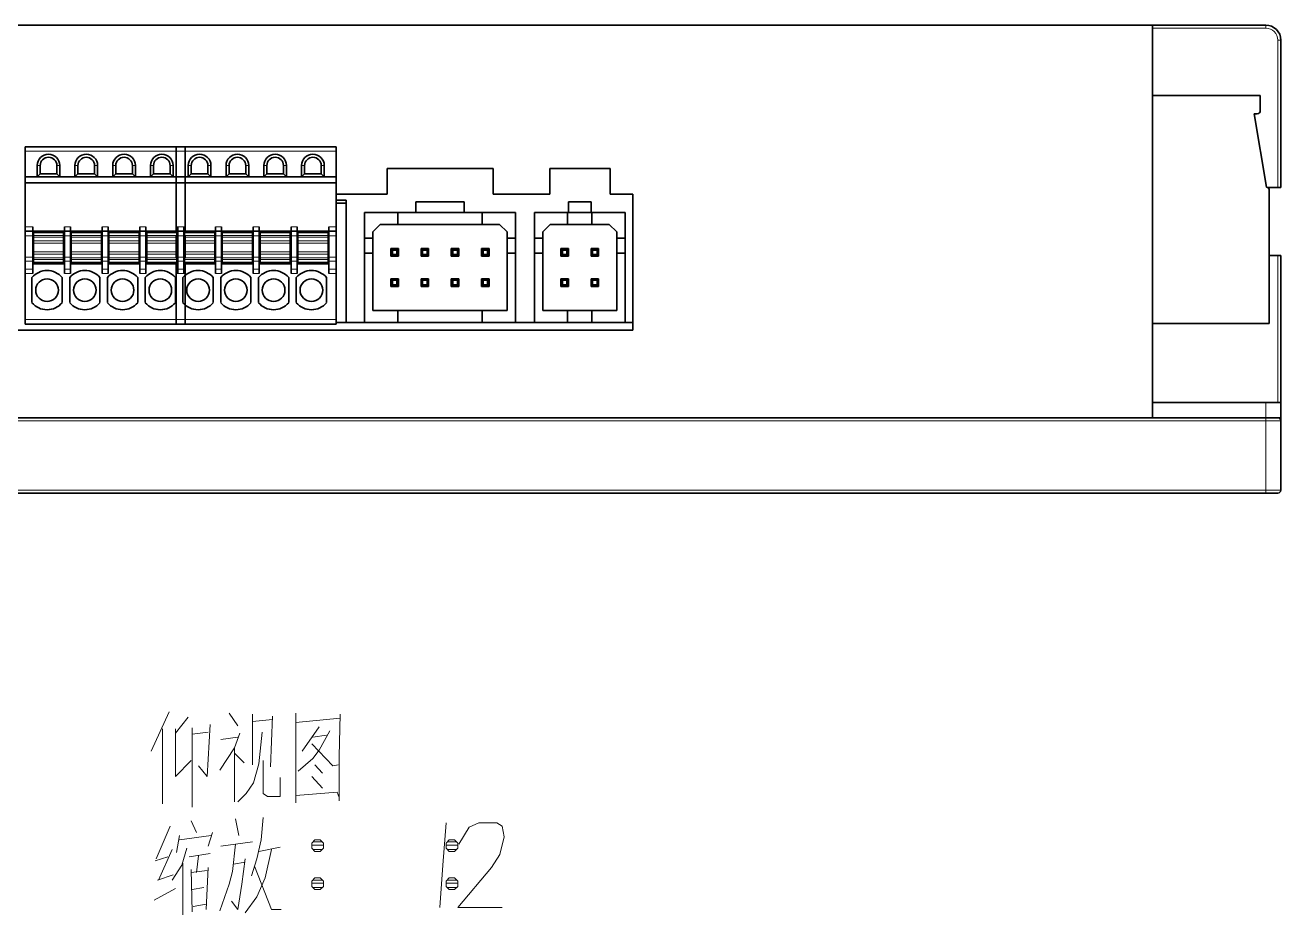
# Model space of a CAD drawing. Extents: x 0 to 297, y 0 to 210.
# Drawn here: x 106.26 to 147.82, y 60.32 to 89.79 of the extents above; entities that cross this region are included whole.
import ezdxf

# ---------------------------------------------------------------- set-up
doc = ezdxf.new("R2010")
doc.units = 0

msp = doc.modelspace()

# ---------------------------------------------------------------- linework, layer by layer
at = {"color": 7, "lineweight": 35}
for p, q in [((143.574, 89.785), (77.074, 89.785)), ((94.374, 79.685), (126.374, 79.685)), ((73.324, 76.785), (147.324, 76.785)), ((143.574, 76.785), (77.074, 76.785)), ((147.324, 74.285), (73.324, 74.285))]:
    msp.add_line(p, q, dxfattribs=at)
at = {"color": 7, "lineweight": 35, "ltscale": 0.09375}
for p, q in [((143.574, 89.785), (147.324, 89.785)), ((147.324, 77.285), (143.574, 77.285))]:
    msp.add_line(p, q, dxfattribs=at)
at = {"color": 7, "lineweight": 35, "ltscale": 0.325}
msp.add_line((143.574, 89.785), (143.574, 76.785), dxfattribs=at)
at = {"color": 7, "lineweight": 13, "ltscale": 0.0025}
for p, q in [((147.324, 89.685), (147.324, 89.785)), ((147.724, 89.285), (147.824, 89.285)), ((106.762, 85.134), (106.662, 85.134)), ((107.412, 85.134), (107.312, 85.134)), ((108.012, 85.134), (107.912, 85.134)), ((108.662, 85.134), (108.562, 85.134)), ((109.262, 85.134), (109.162, 85.134)), ((109.912, 85.134), (109.812, 85.134)), ((110.512, 85.134), (110.412, 85.134)), ((111.162, 85.134), (111.062, 85.134)), ((111.762, 85.134), (111.662, 85.134)), ((112.412, 85.134), (112.312, 85.134)), ((113.012, 85.134), (112.912, 85.134)), ((113.662, 85.134), (113.562, 85.134)), ((114.262, 85.134), (114.162, 85.134)), ((114.912, 85.134), (114.812, 85.134)), ((115.512, 85.134), (115.412, 85.134)), ((116.162, 85.134), (116.062, 85.134)), ((147.324, 76.785), (147.324, 76.685)), ((147.324, 74.385), (147.324, 74.285))]:
    msp.add_line(p, q, dxfattribs=at)
at = {"color": 7, "lineweight": 13, "ltscale": 0.093751}
msp.add_line((147.324, 89.685), (143.574, 89.685), dxfattribs=at)
at = {"color": 7, "lineweight": 13, "ltscale": 0.121875}
for p, q in [((147.724, 84.41), (147.724, 89.285)), ((147.724, 77.285), (147.724, 82.16))]:
    msp.add_line(p, q, dxfattribs=at)
at = {"color": 7, "lineweight": 35, "ltscale": 0.121875}
msp.add_line((147.824, 89.285), (147.824, 84.41), dxfattribs=at)
at = {"color": 7, "lineweight": 35, "ltscale": 0.089122}
msp.add_line((143.574, 87.451), (147.139, 87.451), dxfattribs=at)
at = {"color": 7, "lineweight": 35, "ltscale": 0.012526}
msp.add_line((147.139, 87.451), (147.139, 86.95), dxfattribs=at)
msp.add_line((147.139, 87.451), (147.139, 86.95), dxfattribs=at)
at = {"color": 7, "lineweight": 35, "ltscale": 0.0011}
msp.add_line((147.114, 86.883), (147.078, 86.858), dxfattribs=at)
msp.add_line((147.114, 86.883), (147.078, 86.858), dxfattribs=at)
at = {"color": 7, "lineweight": 35, "ltscale": 0.000921683}
msp.add_line((147.134, 86.914), (147.114, 86.883), dxfattribs=at)
msp.add_line((147.134, 86.914), (147.114, 86.883), dxfattribs=at)
at = {"color": 7, "lineweight": 35, "ltscale": 0.000903817}
msp.add_line((147.139, 86.95), (147.134, 86.914), dxfattribs=at)
msp.add_line((147.139, 86.95), (147.134, 86.914), dxfattribs=at)
at = {"color": 7, "lineweight": 35, "ltscale": 0.0618}
msp.add_line((146.94, 86.852), (147.344, 84.414), dxfattribs=at)
msp.add_line((146.94, 86.852), (147.344, 84.414), dxfattribs=at)
at = {"color": 7, "lineweight": 35, "ltscale": 0.002556}
msp.add_line((147.042, 86.852), (146.94, 86.852), dxfattribs=at)
msp.add_line((147.042, 86.852), (146.94, 86.852), dxfattribs=at)
at = {"color": 7, "lineweight": 35, "ltscale": 0.000904006}
msp.add_line((147.078, 86.858), (147.042, 86.852), dxfattribs=at)
msp.add_line((147.078, 86.858), (147.042, 86.852), dxfattribs=at)
at = {"color": 7, "lineweight": 35, "ltscale": 0.00375}
for p, q in [((106.262, 85.609), (106.262, 85.759)), ((111.262, 85.609), (111.262, 85.759)), ((111.562, 85.759), (111.562, 85.609)), ((116.562, 85.759), (116.562, 85.609)), ((106.262, 82.959), (106.262, 83.109)), ((106.262, 82.959), (106.262, 82.809)), ((106.512, 82.959), (106.512, 83.109)), ((106.512, 82.959), (106.512, 82.809)), ((107.562, 82.959), (107.562, 83.109)), ((107.562, 82.959), (107.562, 82.809)), ((107.762, 82.959), (107.762, 83.109)), ((107.762, 82.959), (107.762, 82.809)), ((108.812, 82.959), (108.812, 83.109)), ((108.812, 82.959), (108.812, 82.809)), ((109.012, 82.959), (109.012, 83.109)), ((109.012, 82.959), (109.012, 82.809)), ((110.062, 82.959), (110.062, 83.109)), ((110.062, 82.959), (110.062, 82.809)), ((110.262, 82.959), (110.262, 83.109)), ((110.262, 82.959), (110.262, 82.809)), ((111.262, 82.959), (111.262, 83.109)), ((111.312, 83.109), (111.312, 82.959)), ((111.312, 82.809), (111.312, 82.959)), ((111.512, 82.959), (111.512, 83.109)), ((111.512, 82.959), (111.512, 82.809)), ((111.562, 83.109), (111.562, 82.959)), ((112.562, 82.959), (112.562, 83.109)), ((112.562, 82.959), (112.562, 82.809)), ((112.762, 82.959), (112.762, 83.109)), ((112.762, 82.959), (112.762, 82.809)), ((113.812, 82.959), (113.812, 83.109)), ((113.812, 82.959), (113.812, 82.809)), ((114.012, 82.959), (114.012, 83.109)), ((114.012, 82.959), (114.012, 82.809)), ((115.062, 82.959), (115.062, 83.109)), ((115.062, 82.959), (115.062, 82.809)), ((115.262, 82.959), (115.262, 83.109)), ((115.262, 82.959), (115.262, 82.809)), ((116.312, 83.109), (116.312, 82.959)), ((116.312, 82.809), (116.312, 82.959)), ((116.562, 83.109), (116.562, 82.959)), ((116.562, 82.809), (116.562, 82.959)), ((118.418, 82.184), (118.418, 82.334)), ((118.568, 82.334), (118.418, 82.334)), ((118.568, 82.184), (118.568, 82.334)), ((119.418, 82.184), (119.418, 82.334)), ((119.568, 82.334), (119.418, 82.334)), ((119.568, 82.184), (119.568, 82.334)), ((120.418, 82.184), (120.418, 82.334)), ((120.568, 82.334), (120.418, 82.334)), ((120.568, 82.184), (120.568, 82.334)), ((121.418, 82.184), (121.418, 82.334)), ((121.568, 82.334), (121.418, 82.334)), ((121.568, 82.184), (121.568, 82.334)), ((124.043, 82.184), (124.043, 82.334)), ((124.193, 82.334), (124.043, 82.334)), ((124.193, 82.184), (124.193, 82.334)), ((125.043, 82.184), (125.043, 82.334)), ((125.193, 82.334), (125.043, 82.334)), ((125.193, 82.184), (125.193, 82.334)), ((118.568, 82.184), (118.418, 82.184)), ((119.568, 82.184), (119.418, 82.184)), ((120.568, 82.184), (120.418, 82.184)), ((121.568, 82.184), (121.418, 82.184)), ((124.193, 82.184), (124.043, 82.184)), ((125.193, 82.184), (125.043, 82.184)), ((118.418, 81.184), (118.418, 81.334)), ((118.568, 81.334), (118.418, 81.334)), ((118.568, 81.184), (118.418, 81.184)), ((118.568, 81.184), (118.568, 81.334)), ((119.418, 81.184), (119.418, 81.334)), ((119.568, 81.334), (119.418, 81.334)), ((119.568, 81.184), (119.418, 81.184)), ((119.568, 81.184), (119.568, 81.334)), ((120.418, 81.184), (120.418, 81.334)), ((120.568, 81.334), (120.418, 81.334)), ((120.568, 81.184), (120.418, 81.184)), ((120.568, 81.184), (120.568, 81.334)), ((121.418, 81.184), (121.418, 81.334)), ((121.568, 81.334), (121.418, 81.334)), ((121.568, 81.184), (121.418, 81.184)), ((121.568, 81.184), (121.568, 81.334)), ((124.043, 81.184), (124.043, 81.334)), ((124.193, 81.334), (124.043, 81.334)), ((124.193, 81.184), (124.043, 81.184)), ((124.193, 81.184), (124.193, 81.334)), ((125.043, 81.184), (125.043, 81.334)), ((125.193, 81.334), (125.043, 81.334)), ((125.193, 81.184), (125.043, 81.184)), ((125.193, 81.184), (125.193, 81.334)), ((106.262, 80.034), (106.262, 79.884)), ((111.262, 80.034), (111.262, 79.884)), ((111.562, 80.034), (111.562, 79.884)), ((116.562, 80.034), (116.562, 79.884))]:
    msp.add_line(p, q, dxfattribs=at)
at = {"color": 7, "lineweight": 35, "ltscale": 0.1325}
for p, q in [((106.262, 85.759), (111.562, 85.759)), ((111.262, 85.759), (116.562, 85.759)), ((106.262, 84.559), (111.562, 84.559)), ((111.262, 84.559), (116.562, 84.559)), ((106.262, 79.884), (111.562, 79.884)), ((111.262, 79.884), (116.562, 79.884))]:
    msp.add_line(p, q, dxfattribs=at)
at = {"color": 7, "lineweight": 35, "ltscale": 0.02125}
for p, q in [((106.262, 85.609), (106.262, 84.759)), ((111.262, 85.609), (111.262, 84.759)), ((111.562, 84.759), (111.562, 85.609)), ((116.562, 84.759), (116.562, 85.609)), ((118.249, 85.035), (118.249, 84.185)), ((121.749, 84.185), (121.749, 85.035)), ((123.624, 85.035), (123.624, 84.185)), ((125.624, 84.185), (125.624, 85.035)), ((117.493, 83.584), (117.493, 82.734)), ((122.493, 82.734), (122.493, 83.584)), ((123.118, 83.584), (123.118, 82.734)), ((126.118, 82.734), (126.118, 83.584))]:
    msp.add_line(p, q, dxfattribs=at)
at = {"color": 7, "lineweight": 13, "ltscale": 0.1325}
for p, q in [((106.262, 85.609), (111.562, 85.609)), ((111.262, 85.609), (116.562, 85.609)), ((111.562, 80.034), (106.262, 80.034)), ((116.562, 80.034), (111.262, 80.034))]:
    msp.add_line(p, q, dxfattribs=at)
at = {"color": 7, "lineweight": 35, "ltscale": 0.009375}
for p, q in [((106.662, 84.759), (106.662, 85.134)), ((107.412, 85.134), (107.412, 84.759)), ((107.912, 84.759), (107.912, 85.134)), ((108.662, 85.134), (108.662, 84.759)), ((109.162, 84.759), (109.162, 85.134)), ((109.912, 85.134), (109.912, 84.759)), ((110.412, 84.759), (110.412, 85.134)), ((111.162, 85.134), (111.162, 84.759)), ((111.662, 84.759), (111.662, 85.134)), ((112.412, 85.134), (112.412, 84.759)), ((112.912, 84.759), (112.912, 85.134)), ((113.662, 85.134), (113.662, 84.759)), ((114.162, 84.759), (114.162, 85.134)), ((114.912, 85.134), (114.912, 84.759)), ((115.412, 84.759), (115.412, 85.134)), ((116.162, 85.134), (116.162, 84.759))]:
    msp.add_line(p, q, dxfattribs=at)
at = {"color": 7, "lineweight": 35, "ltscale": 0.003536}
for p, q in [((106.762, 84.859), (106.662, 84.759)), ((108.012, 84.859), (107.912, 84.759)), ((109.262, 84.859), (109.162, 84.759)), ((110.512, 84.859), (110.412, 84.759)), ((112.412, 84.759), (112.312, 84.859)), ((113.662, 84.759), (113.562, 84.859)), ((114.912, 84.759), (114.812, 84.859)), ((116.162, 84.759), (116.062, 84.859))]:
    msp.add_line(p, q, dxfattribs=at)
at = {"color": 7, "lineweight": 35, "ltscale": 0.006875}
for p, q in [((106.762, 84.859), (106.762, 85.134)), ((107.312, 84.859), (107.312, 85.134)), ((108.012, 84.859), (108.012, 85.134)), ((108.562, 84.859), (108.562, 85.134)), ((109.262, 84.859), (109.262, 85.134)), ((109.812, 84.859), (109.812, 85.134)), ((110.512, 84.859), (110.512, 85.134)), ((111.062, 84.859), (111.062, 85.134)), ((111.762, 84.859), (111.762, 85.134)), ((112.312, 84.859), (112.312, 85.134)), ((113.012, 84.859), (113.012, 85.134)), ((113.562, 84.859), (113.562, 85.134)), ((114.262, 84.859), (114.262, 85.134)), ((114.812, 84.859), (114.812, 85.134)), ((115.512, 84.859), (115.512, 85.134)), ((116.062, 84.859), (116.062, 85.134)), ((117.493, 82.734), (117.768, 82.734)), ((122.218, 82.734), (122.493, 82.734)), ((123.118, 82.734), (123.393, 82.734)), ((125.843, 82.734), (126.118, 82.734)), ((117.768, 82.234), (117.493, 82.234)), ((122.493, 82.234), (122.218, 82.234)), ((123.393, 82.234), (123.118, 82.234)), ((126.118, 82.234), (125.843, 82.234))]:
    msp.add_line(p, q, dxfattribs=at)
at = {"color": 7, "lineweight": 35, "ltscale": 0.01375}
for p, q in [((107.312, 84.859), (106.762, 84.859)), ((108.562, 84.859), (108.012, 84.859)), ((109.812, 84.859), (109.262, 84.859)), ((111.062, 84.859), (110.512, 84.859)), ((112.312, 84.859), (111.762, 84.859)), ((113.562, 84.859), (113.012, 84.859)), ((114.812, 84.859), (114.262, 84.859)), ((116.062, 84.859), (115.512, 84.859))]:
    msp.add_line(p, q, dxfattribs=at)
at = {"color": 7, "lineweight": 35, "ltscale": 0.003535}
for p, q in [((107.412, 84.759), (107.312, 84.859)), ((108.662, 84.759), (108.562, 84.859)), ((109.912, 84.759), (109.812, 84.859)), ((111.162, 84.759), (111.062, 84.859)), ((111.762, 84.859), (111.662, 84.759)), ((113.012, 84.859), (112.912, 84.759)), ((114.262, 84.859), (114.162, 84.759)), ((115.512, 84.859), (115.412, 84.759))]:
    msp.add_line(p, q, dxfattribs=at)
at = {"color": 7, "lineweight": 35, "ltscale": 0.0875}
msp.add_line((121.749, 85.035), (118.249, 85.035), dxfattribs=at)
at = {"color": 7, "lineweight": 35, "ltscale": 0.05}
msp.add_line((125.624, 85.035), (123.624, 85.035), dxfattribs=at)
at = {"color": 7, "lineweight": 35, "ltscale": 0.0025}
for p, q in [((106.262, 84.759), (106.262, 84.659)), ((106.262, 84.659), (106.262, 84.559)), ((111.262, 84.759), (111.262, 84.659)), ((111.262, 84.659), (111.262, 84.559)), ((111.562, 84.659), (111.562, 84.759)), ((111.562, 84.559), (111.562, 84.659)), ((116.562, 84.659), (116.562, 84.759)), ((116.562, 84.559), (116.562, 84.659)), ((147.724, 84.41), (147.824, 84.41)), ((116.887, 83.984), (116.887, 83.884)), ((106.537, 82.822), (106.537, 82.922)), ((107.537, 82.922), (107.537, 82.822)), ((107.787, 82.922), (107.787, 82.822)), ((108.787, 82.922), (108.787, 82.822)), ((109.037, 82.822), (109.037, 82.922)), ((110.037, 82.922), (110.037, 82.822)), ((110.287, 82.822), (110.287, 82.922)), ((111.287, 82.922), (111.287, 82.822)), ((111.537, 82.822), (111.537, 82.922)), ((112.537, 82.922), (112.537, 82.822)), ((112.787, 82.922), (112.787, 82.822)), ((113.787, 82.922), (113.787, 82.822)), ((114.037, 82.822), (114.037, 82.922)), ((115.037, 82.922), (115.037, 82.822)), ((115.287, 82.822), (115.287, 82.922)), ((116.287, 82.922), (116.287, 82.822)), ((106.537, 81.922), (106.537, 82.022)), ((107.537, 82.022), (107.537, 81.922)), ((107.787, 81.922), (107.787, 82.022)), ((108.787, 82.022), (108.787, 81.922)), ((109.037, 81.922), (109.037, 82.022)), ((110.037, 82.022), (110.037, 81.922)), ((110.287, 81.922), (110.287, 82.022)), ((111.287, 82.022), (111.287, 81.922)), ((111.537, 81.922), (111.537, 82.022)), ((112.537, 82.022), (112.537, 81.922)), ((112.787, 81.922), (112.787, 82.022)), ((113.787, 82.022), (113.787, 81.922)), ((114.037, 81.922), (114.037, 82.022)), ((115.037, 82.022), (115.037, 81.922)), ((115.287, 81.922), (115.287, 82.022)), ((116.287, 82.022), (116.287, 81.922)), ((147.824, 82.16), (147.724, 82.16))]:
    msp.add_line(p, q, dxfattribs=at)
at = {"color": 7, "lineweight": 35, "ltscale": 0.01}
for p, q in [((106.262, 84.759), (106.662, 84.759)), ((111.162, 84.759), (111.562, 84.759)), ((111.262, 84.759), (111.662, 84.759)), ((116.162, 84.759), (116.562, 84.759)), ((118.593, 83.184), (118.593, 83.584)), ((121.393, 83.584), (121.393, 83.184)), ((124.218, 83.184), (124.218, 83.584)), ((125.018, 83.584), (125.018, 83.184)), ((118.593, 79.934), (118.593, 80.334)), ((121.393, 80.334), (121.393, 79.934)), ((124.218, 79.934), (124.218, 80.334)), ((125.018, 80.334), (125.018, 79.934)), ((147.724, 76.785), (147.324, 76.785)), ((147.324, 74.285), (147.724, 74.285))]:
    msp.add_line(p, q, dxfattribs=at)
at = {"color": 7, "lineweight": 35, "ltscale": 0.03625}
for p, q in [((106.262, 83.109), (106.262, 84.559)), ((111.262, 83.109), (111.262, 84.559)), ((111.562, 84.559), (111.562, 83.109)), ((116.562, 84.559), (116.562, 83.109))]:
    msp.add_line(p, q, dxfattribs=at)
at = {"color": 7, "lineweight": 35, "ltscale": 0.01875}
for p, q in [((107.412, 84.759), (106.662, 84.759)), ((108.662, 84.759), (107.912, 84.759)), ((109.912, 84.759), (109.162, 84.759)), ((111.162, 84.759), (110.412, 84.759)), ((112.412, 84.759), (111.662, 84.759)), ((113.662, 84.759), (112.912, 84.759)), ((114.912, 84.759), (114.162, 84.759)), ((116.162, 84.759), (115.412, 84.759)), ((126.374, 84.185), (125.624, 84.185)), ((124.993, 83.934), (124.243, 83.934)), ((124.993, 83.584), (124.243, 83.584))]:
    msp.add_line(p, q, dxfattribs=at)
at = {"color": 7, "lineweight": 35, "ltscale": 0.0125}
for p, q in [((107.412, 84.759), (107.912, 84.759)), ((108.662, 84.759), (109.162, 84.759)), ((109.912, 84.759), (110.412, 84.759)), ((112.412, 84.759), (112.912, 84.759)), ((113.662, 84.759), (114.162, 84.759)), ((114.912, 84.759), (115.412, 84.759)), ((147.824, 77.285), (147.324, 77.285)), ((147.824, 77.285), (147.824, 76.785))]:
    msp.add_line(p, q, dxfattribs=at)
at = {"color": 7, "lineweight": 35, "ltscale": 0.000903628}
msp.add_line((147.344, 84.414), (147.379, 84.409), dxfattribs=at)
msp.add_line((147.344, 84.414), (147.379, 84.409), dxfattribs=at)
at = {"color": 7, "lineweight": 35, "ltscale": 0.008878}
msp.add_line((147.369, 84.41), (147.724, 84.41), dxfattribs=at)
at = {"color": 7, "lineweight": 35, "ltscale": 0.000998212}
msp.add_line((147.379, 84.409), (147.41, 84.383), dxfattribs=at)
at = {"color": 7, "lineweight": 35, "ltscale": 0.000998237}
msp.add_line((147.41, 84.383), (147.436, 84.352), dxfattribs=at)
msp.add_line((147.41, 84.383), (147.436, 84.352), dxfattribs=at)
at = {"color": 7, "lineweight": 35, "ltscale": 0.042188}
msp.add_line((118.249, 84.185), (116.562, 84.185), dxfattribs=at)
at = {"color": 7, "lineweight": 35, "ltscale": 0.008125}
for p, q in [((116.562, 83.984), (116.887, 83.984)), ((116.887, 83.884), (116.562, 83.884)), ((116.887, 79.934), (116.562, 79.934))]:
    msp.add_line(p, q, dxfattribs=at)
at = {"color": 7, "lineweight": 35, "ltscale": 0.046875}
msp.add_line((123.624, 84.185), (121.749, 84.185), dxfattribs=at)
at = {"color": 7, "lineweight": 35, "ltscale": 0.1125}
msp.add_line((126.374, 79.685), (126.374, 84.185), dxfattribs=at)
at = {"color": 7, "lineweight": 35, "ltscale": 0.000903871}
msp.add_line((147.436, 84.352), (147.441, 84.317), dxfattribs=at)
msp.add_line((147.436, 84.352), (147.441, 84.317), dxfattribs=at)
at = {"color": 7, "lineweight": 35, "ltscale": 0.110307}
msp.add_line((147.441, 84.317), (147.441, 79.904), dxfattribs=at)
msp.add_line((147.441, 84.317), (147.441, 79.904), dxfattribs=at)
at = {"color": 7, "lineweight": 35, "ltscale": 0.09875}
msp.add_line((116.887, 83.884), (116.887, 79.934), dxfattribs=at)
at = {"color": 7, "lineweight": 35, "ltscale": 0.0275}
for p, q in [((117.493, 83.584), (118.593, 83.584)), ((121.393, 83.584), (122.493, 83.584)), ((123.118, 83.584), (124.218, 83.584)), ((125.018, 83.584), (126.118, 83.584)), ((118.593, 79.934), (117.493, 79.934)), ((122.493, 79.934), (121.393, 79.934)), ((124.218, 79.934), (123.118, 79.934)), ((126.118, 79.934), (125.018, 79.934))]:
    msp.add_line(p, q, dxfattribs=at)
at = {"color": 7, "lineweight": 35, "ltscale": 0.015}
for p, q in [((119.193, 83.584), (118.593, 83.584)), ((121.393, 83.584), (120.793, 83.584))]:
    msp.add_line(p, q, dxfattribs=at)
at = {"color": 7, "lineweight": 35, "ltscale": 0.00875}
for p, q in [((119.193, 83.934), (119.193, 83.584)), ((120.793, 83.584), (120.793, 83.934)), ((124.243, 83.934), (124.243, 83.584)), ((124.993, 83.934), (124.993, 83.584))]:
    msp.add_line(p, q, dxfattribs=at)
at = {"color": 7, "lineweight": 35, "ltscale": 0.04}
for p, q in [((119.193, 83.934), (120.793, 83.934)), ((120.793, 83.584), (119.193, 83.584))]:
    msp.add_line(p, q, dxfattribs=at)
at = {"color": 7, "lineweight": 35, "ltscale": 0.000625038}
msp.add_line((124.243, 83.584), (124.218, 83.584), dxfattribs=at)
at = {"color": 7, "lineweight": 35, "ltscale": 0.000624847}
msp.add_line((125.018, 83.584), (124.993, 83.584), dxfattribs=at)
at = {"color": 7, "lineweight": 35, "ltscale": 0.008839}
for p, q in [((117.768, 82.934), (118.018, 83.184)), ((122.218, 82.934), (121.968, 83.184)), ((123.643, 83.184), (123.393, 82.934)), ((125.593, 83.184), (125.843, 82.934))]:
    msp.add_line(p, q, dxfattribs=at)
at = {"color": 7, "lineweight": 35, "ltscale": 0.014375}
for p, q in [((118.018, 83.184), (118.593, 83.184)), ((121.393, 83.184), (121.968, 83.184)), ((123.643, 83.184), (124.218, 83.184)), ((125.018, 83.184), (125.593, 83.184))]:
    msp.add_line(p, q, dxfattribs=at)
at = {"color": 7, "lineweight": 35, "ltscale": 0.07}
for p, q in [((118.593, 83.184), (121.393, 83.184)), ((121.393, 80.334), (118.593, 80.334)), ((121.393, 79.934), (118.593, 79.934))]:
    msp.add_line(p, q, dxfattribs=at)
at = {"color": 7, "lineweight": 35, "ltscale": 0.02}
for p, q in [((124.218, 83.184), (125.018, 83.184)), ((125.018, 80.334), (124.218, 80.334)), ((125.018, 79.934), (124.218, 79.934))]:
    msp.add_line(p, q, dxfattribs=at)
at = {"color": 7, "lineweight": 13, "ltscale": 0.00625}
for p, q in [((106.512, 83.109), (106.262, 83.109)), ((106.262, 82.809), (106.512, 82.809)), ((111.512, 83.109), (111.262, 83.109)), ((111.312, 83.109), (111.562, 83.109)), ((116.312, 83.109), (116.562, 83.109)), ((116.312, 82.809), (116.562, 82.809)), ((106.262, 82.105), (106.512, 82.105)), ((106.262, 81.969), (106.512, 81.969)), ((116.562, 82.105), (116.312, 82.105)), ((116.312, 81.969), (116.562, 81.969)), ((106.262, 81.7), (106.512, 81.7)), ((106.262, 81.564), (106.512, 81.564)), ((111.262, 81.7), (111.512, 81.7)), ((111.262, 81.564), (111.512, 81.564)), ((111.312, 81.7), (111.562, 81.7)), ((111.312, 81.564), (111.562, 81.564)), ((116.312, 81.7), (116.562, 81.7)), ((116.312, 81.564), (116.562, 81.564))]:
    msp.add_line(p, q, dxfattribs=at)
at = {"color": 7, "lineweight": 35, "ltscale": 0.00625}
for p, q in [((106.262, 82.959), (106.512, 82.959)), ((111.262, 82.959), (111.512, 82.959)), ((111.562, 82.959), (111.312, 82.959)), ((116.562, 82.959), (116.312, 82.959)), ((117.493, 82.484), (117.493, 82.734)), ((117.768, 82.734), (117.768, 82.484)), ((122.218, 82.734), (122.218, 82.484)), ((122.493, 82.734), (122.493, 82.484)), ((123.118, 82.484), (123.118, 82.734)), ((123.393, 82.734), (123.393, 82.484)), ((125.843, 82.484), (125.843, 82.734)), ((126.118, 82.734), (126.118, 82.484)), ((117.493, 82.234), (117.493, 82.484)), ((117.768, 82.484), (117.768, 82.234)), ((118.368, 82.134), (118.368, 82.384)), ((118.368, 82.384), (118.618, 82.384)), ((118.618, 82.384), (118.618, 82.134)), ((118.618, 82.384), (118.618, 82.134)), ((119.368, 82.134), (119.368, 82.384)), ((119.368, 82.384), (119.618, 82.384)), ((119.618, 82.384), (119.618, 82.134)), ((119.618, 82.384), (119.618, 82.134)), ((120.368, 82.134), (120.368, 82.384)), ((120.368, 82.384), (120.618, 82.384)), ((120.618, 82.384), (120.618, 82.134)), ((120.618, 82.384), (120.618, 82.134)), ((121.368, 82.134), (121.368, 82.384)), ((121.368, 82.384), (121.618, 82.384)), ((121.618, 82.384), (121.618, 82.134)), ((121.618, 82.384), (121.618, 82.134)), ((122.218, 82.484), (122.218, 82.234)), ((122.493, 82.484), (122.493, 82.234)), ((123.118, 82.234), (123.118, 82.484)), ((123.393, 82.484), (123.393, 82.234)), ((123.993, 82.134), (123.993, 82.384)), ((123.993, 82.384), (124.243, 82.384)), ((124.243, 82.384), (124.243, 82.134)), ((124.243, 82.384), (124.243, 82.134)), ((124.993, 82.134), (124.993, 82.384)), ((124.993, 82.384), (125.243, 82.384)), ((125.243, 82.384), (125.243, 82.134)), ((125.243, 82.384), (125.243, 82.134)), ((125.843, 82.234), (125.843, 82.484)), ((126.118, 82.484), (126.118, 82.234)), ((118.618, 82.134), (118.368, 82.134)), ((118.618, 82.134), (118.368, 82.134)), ((119.618, 82.134), (119.368, 82.134)), ((119.618, 82.134), (119.368, 82.134)), ((120.618, 82.134), (120.368, 82.134)), ((120.618, 82.134), (120.368, 82.134)), ((121.618, 82.134), (121.368, 82.134)), ((121.618, 82.134), (121.368, 82.134)), ((124.243, 82.134), (123.993, 82.134)), ((124.243, 82.134), (123.993, 82.134)), ((125.243, 82.134), (124.993, 82.134)), ((125.243, 82.134), (124.993, 82.134)), ((118.368, 81.134), (118.368, 81.384)), ((118.368, 81.384), (118.618, 81.384)), ((118.618, 81.134), (118.368, 81.134)), ((118.618, 81.134), (118.368, 81.134)), ((118.618, 81.384), (118.618, 81.134)), ((118.618, 81.384), (118.618, 81.134)), ((119.368, 81.134), (119.368, 81.384)), ((119.368, 81.384), (119.618, 81.384)), ((119.618, 81.134), (119.368, 81.134)), ((119.618, 81.134), (119.368, 81.134)), ((119.618, 81.384), (119.618, 81.134)), ((119.618, 81.384), (119.618, 81.134)), ((120.368, 81.134), (120.368, 81.384)), ((120.368, 81.384), (120.618, 81.384)), ((120.618, 81.134), (120.368, 81.134)), ((120.618, 81.134), (120.368, 81.134)), ((120.618, 81.384), (120.618, 81.134)), ((120.618, 81.384), (120.618, 81.134)), ((121.368, 81.134), (121.368, 81.384)), ((121.368, 81.384), (121.618, 81.384)), ((121.618, 81.134), (121.368, 81.134)), ((121.618, 81.134), (121.368, 81.134)), ((121.618, 81.384), (121.618, 81.134)), ((121.618, 81.384), (121.618, 81.134)), ((123.993, 81.134), (123.993, 81.384)), ((123.993, 81.384), (124.243, 81.384)), ((124.243, 81.134), (123.993, 81.134)), ((124.243, 81.134), (123.993, 81.134)), ((124.243, 81.384), (124.243, 81.134)), ((124.243, 81.384), (124.243, 81.134)), ((124.993, 81.134), (124.993, 81.384)), ((124.993, 81.384), (125.243, 81.384)), ((125.243, 81.134), (124.993, 81.134)), ((125.243, 81.134), (124.993, 81.134)), ((125.243, 81.384), (125.243, 81.134)), ((125.243, 81.384), (125.243, 81.134))]:
    msp.add_line(p, q, dxfattribs=at)
at = {"color": 7, "lineweight": 35, "ltscale": 0.017618}
for p, q in [((106.262, 82.105), (106.262, 82.809)), ((106.512, 82.105), (106.512, 82.809)), ((107.562, 82.105), (107.562, 82.809)), ((107.762, 82.105), (107.762, 82.809)), ((108.812, 82.105), (108.812, 82.809)), ((109.012, 82.105), (109.012, 82.809)), ((110.062, 82.105), (110.062, 82.809)), ((110.262, 82.105), (110.262, 82.809)), ((111.262, 82.105), (111.262, 82.809)), ((111.312, 82.809), (111.312, 82.105)), ((111.512, 82.105), (111.512, 82.809)), ((111.562, 82.809), (111.562, 82.105)), ((112.562, 82.105), (112.562, 82.809)), ((112.762, 82.105), (112.762, 82.809)), ((113.812, 82.105), (113.812, 82.809)), ((114.012, 82.105), (114.012, 82.809)), ((115.062, 82.105), (115.062, 82.809)), ((115.262, 82.105), (115.262, 82.809)), ((116.312, 82.809), (116.312, 82.105)), ((116.562, 82.809), (116.562, 82.105))]:
    msp.add_line(p, q, dxfattribs=at)
at = {"color": 7, "lineweight": 35, "ltscale": 0.02625}
for p, q in [((107.562, 82.959), (106.512, 82.959)), ((108.812, 82.959), (107.762, 82.959)), ((110.062, 82.959), (109.012, 82.959)), ((113.812, 82.959), (112.762, 82.959)), ((115.062, 82.959), (114.012, 82.959)), ((116.312, 82.959), (115.262, 82.959)), ((106.512, 81.884), (107.562, 81.884)), ((107.762, 81.884), (108.812, 81.884)), ((109.012, 81.884), (110.062, 81.884)), ((112.762, 81.884), (113.812, 81.884)), ((114.012, 81.884), (115.062, 81.884)), ((115.262, 81.884), (116.312, 81.884))]:
    msp.add_line(p, q, dxfattribs=at)
at = {"color": 7, "lineweight": 35, "ltscale": 0.025}
for p, q in [((106.537, 82.922), (107.537, 82.922)), ((107.787, 82.922), (108.787, 82.922)), ((109.037, 82.922), (110.037, 82.922)), ((111.262, 82.959), (110.262, 82.959)), ((110.287, 82.922), (111.287, 82.922)), ((111.537, 82.922), (112.537, 82.922)), ((112.562, 82.959), (111.562, 82.959)), ((112.787, 82.922), (113.787, 82.922)), ((114.037, 82.922), (115.037, 82.922)), ((115.287, 82.922), (116.287, 82.922)), ((106.537, 81.922), (107.537, 81.922)), ((107.787, 81.922), (108.787, 81.922)), ((109.037, 81.922), (110.037, 81.922)), ((110.262, 81.884), (111.262, 81.884)), ((110.287, 81.922), (111.287, 81.922)), ((111.537, 81.922), (112.537, 81.922)), ((111.562, 81.884), (112.562, 81.884)), ((112.787, 81.922), (113.787, 81.922)), ((114.037, 81.922), (115.037, 81.922)), ((115.287, 81.922), (116.287, 81.922))]:
    msp.add_line(p, q, dxfattribs=at)
at = {"color": 7, "lineweight": 35, "ltscale": 0.001434}
for p, q in [((106.537, 82.822), (106.537, 82.764)), ((107.537, 82.764), (107.537, 82.822)), ((107.787, 82.822), (107.787, 82.764)), ((108.787, 82.764), (108.787, 82.822)), ((109.037, 82.822), (109.037, 82.764)), ((110.037, 82.764), (110.037, 82.822)), ((110.287, 82.822), (110.287, 82.764)), ((111.287, 82.764), (111.287, 82.822)), ((111.537, 82.822), (111.537, 82.764)), ((112.537, 82.764), (112.537, 82.822)), ((112.787, 82.822), (112.787, 82.764)), ((113.787, 82.764), (113.787, 82.822)), ((114.037, 82.822), (114.037, 82.764)), ((115.037, 82.764), (115.037, 82.822)), ((115.287, 82.822), (115.287, 82.764)), ((116.287, 82.764), (116.287, 82.822)), ((106.537, 82.079), (106.537, 82.022)), ((107.537, 82.022), (107.537, 82.079)), ((107.787, 82.079), (107.787, 82.022)), ((108.787, 82.022), (108.787, 82.079)), ((109.037, 82.079), (109.037, 82.022)), ((110.037, 82.022), (110.037, 82.079)), ((110.287, 82.079), (110.287, 82.022)), ((111.287, 82.022), (111.287, 82.079)), ((111.537, 82.079), (111.537, 82.022)), ((112.537, 82.022), (112.537, 82.079)), ((112.787, 82.079), (112.787, 82.022)), ((113.787, 82.022), (113.787, 82.079)), ((114.037, 82.079), (114.037, 82.022)), ((115.037, 82.022), (115.037, 82.079)), ((115.287, 82.079), (115.287, 82.022)), ((116.287, 82.022), (116.287, 82.079))]:
    msp.add_line(p, q, dxfattribs=at)
at = {"color": 7, "lineweight": 13, "ltscale": 0.025}
for p, q in [((106.537, 82.822), (107.537, 82.822)), ((106.537, 82.764), (107.537, 82.764)), ((107.787, 82.822), (108.787, 82.822)), ((107.787, 82.764), (108.787, 82.764)), ((109.037, 82.822), (110.037, 82.822)), ((109.037, 82.764), (110.037, 82.764)), ((110.287, 82.822), (111.287, 82.822)), ((110.287, 82.764), (111.287, 82.764)), ((111.537, 82.822), (112.537, 82.822)), ((111.537, 82.764), (112.537, 82.764)), ((112.787, 82.822), (113.787, 82.822)), ((112.787, 82.764), (113.787, 82.764)), ((114.037, 82.822), (115.037, 82.822)), ((114.037, 82.764), (115.037, 82.764)), ((115.287, 82.822), (116.287, 82.822)), ((115.287, 82.764), (116.287, 82.764)), ((106.537, 82.642), (107.537, 82.642)), ((106.537, 82.568), (107.537, 82.568)), ((107.787, 82.642), (108.787, 82.642)), ((107.787, 82.568), (108.787, 82.568)), ((109.037, 82.642), (110.037, 82.642)), ((109.037, 82.568), (110.037, 82.568)), ((110.287, 82.642), (111.287, 82.642)), ((111.537, 82.642), (112.537, 82.642)), ((112.787, 82.642), (113.787, 82.642)), ((112.787, 82.568), (113.787, 82.568)), ((114.037, 82.642), (115.037, 82.642)), ((114.037, 82.568), (115.037, 82.568)), ((115.287, 82.642), (116.287, 82.642)), ((115.287, 82.568), (116.287, 82.568)), ((107.537, 82.275), (106.537, 82.275)), ((107.537, 82.201), (106.537, 82.201)), ((107.537, 82.079), (106.537, 82.079)), ((107.537, 82.022), (106.537, 82.022)), ((108.787, 82.275), (107.787, 82.275)), ((108.787, 82.201), (107.787, 82.201)), ((108.787, 82.079), (107.787, 82.079)), ((108.787, 82.022), (107.787, 82.022)), ((110.037, 82.275), (109.037, 82.275)), ((110.037, 82.201), (109.037, 82.201)), ((110.037, 82.079), (109.037, 82.079)), ((110.037, 82.022), (109.037, 82.022)), ((111.287, 82.201), (110.287, 82.201)), ((111.287, 82.079), (110.287, 82.079)), ((111.287, 82.022), (110.287, 82.022)), ((112.537, 82.201), (111.537, 82.201)), ((112.537, 82.079), (111.537, 82.079)), ((112.537, 82.022), (111.537, 82.022)), ((113.787, 82.275), (112.787, 82.275)), ((113.787, 82.201), (112.787, 82.201)), ((113.787, 82.079), (112.787, 82.079)), ((113.787, 82.022), (112.787, 82.022)), ((115.037, 82.275), (114.037, 82.275)), ((115.037, 82.201), (114.037, 82.201)), ((115.037, 82.079), (114.037, 82.079)), ((115.037, 82.022), (114.037, 82.022)), ((116.287, 82.275), (115.287, 82.275)), ((116.287, 82.201), (115.287, 82.201)), ((116.287, 82.079), (115.287, 82.079)), ((116.287, 82.022), (115.287, 82.022))]:
    msp.add_line(p, q, dxfattribs=at)
at = {"color": 7, "lineweight": 35, "ltscale": 0.003051}
for p, q in [((106.537, 82.642), (106.537, 82.764)), ((107.537, 82.764), (107.537, 82.642)), ((107.787, 82.642), (107.787, 82.764)), ((108.787, 82.764), (108.787, 82.642)), ((109.037, 82.642), (109.037, 82.764)), ((110.037, 82.764), (110.037, 82.642)), ((110.287, 82.642), (110.287, 82.764)), ((111.287, 82.764), (111.287, 82.642)), ((111.537, 82.642), (111.537, 82.764)), ((112.537, 82.764), (112.537, 82.642)), ((112.787, 82.642), (112.787, 82.764)), ((113.787, 82.764), (113.787, 82.642)), ((114.037, 82.642), (114.037, 82.764)), ((115.037, 82.764), (115.037, 82.642)), ((115.287, 82.642), (115.287, 82.764)), ((116.287, 82.764), (116.287, 82.642)), ((106.537, 82.079), (106.537, 82.201)), ((107.537, 82.201), (107.537, 82.079)), ((107.787, 82.079), (107.787, 82.201)), ((108.787, 82.201), (108.787, 82.079)), ((109.037, 82.079), (109.037, 82.201)), ((110.037, 82.201), (110.037, 82.079)), ((110.287, 82.079), (110.287, 82.201)), ((111.287, 82.201), (111.287, 82.079)), ((111.537, 82.079), (111.537, 82.201)), ((112.537, 82.201), (112.537, 82.079)), ((112.787, 82.079), (112.787, 82.201)), ((113.787, 82.201), (113.787, 82.079)), ((114.037, 82.079), (114.037, 82.201)), ((115.037, 82.201), (115.037, 82.079)), ((115.287, 82.079), (115.287, 82.201)), ((116.287, 82.201), (116.287, 82.079))]:
    msp.add_line(p, q, dxfattribs=at)
at = {"color": 7, "lineweight": 13, "ltscale": 0.005}
for p, q in [((107.762, 83.109), (107.562, 83.109)), ((107.562, 82.809), (107.762, 82.809)), ((109.012, 83.109), (108.812, 83.109)), ((108.812, 82.809), (109.012, 82.809)), ((110.262, 83.109), (110.062, 83.109)), ((110.062, 82.809), (110.262, 82.809)), ((112.762, 83.109), (112.562, 83.109)), ((112.562, 82.809), (112.762, 82.809)), ((114.012, 83.109), (113.812, 83.109)), ((113.812, 82.809), (114.012, 82.809)), ((115.262, 83.109), (115.062, 83.109)), ((115.062, 82.809), (115.262, 82.809)), ((107.762, 82.105), (107.562, 82.105)), ((107.762, 81.969), (107.562, 81.969)), ((109.012, 82.105), (108.812, 82.105)), ((109.012, 81.969), (108.812, 81.969)), ((110.262, 82.105), (110.062, 82.105)), ((110.262, 81.969), (110.062, 81.969)), ((112.762, 82.105), (112.562, 82.105)), ((112.762, 81.969), (112.562, 81.969)), ((114.012, 82.105), (113.812, 82.105)), ((114.012, 81.969), (113.812, 81.969)), ((115.262, 82.105), (115.062, 82.105)), ((115.262, 81.969), (115.062, 81.969)), ((107.562, 81.7), (107.762, 81.7)), ((107.562, 81.564), (107.762, 81.564)), ((108.812, 81.7), (109.012, 81.7)), ((108.812, 81.564), (109.012, 81.564)), ((110.062, 81.7), (110.262, 81.7)), ((110.062, 81.564), (110.262, 81.564)), ((112.562, 81.7), (112.762, 81.7)), ((112.562, 81.564), (112.762, 81.564)), ((113.812, 81.7), (114.012, 81.7)), ((113.812, 81.564), (114.012, 81.564)), ((115.062, 81.7), (115.262, 81.7)), ((115.062, 81.564), (115.262, 81.564))]:
    msp.add_line(p, q, dxfattribs=at)
at = {"color": 7, "lineweight": 35, "ltscale": 0.005}
for p, q in [((107.562, 82.959), (107.762, 82.959)), ((108.812, 82.959), (109.012, 82.959)), ((110.062, 82.959), (110.262, 82.959)), ((112.562, 82.959), (112.762, 82.959)), ((113.812, 82.959), (114.012, 82.959)), ((115.062, 82.959), (115.262, 82.959)), ((117.768, 82.734), (117.768, 82.934)), ((122.218, 82.934), (122.218, 82.734)), ((123.393, 82.734), (123.393, 82.934)), ((125.843, 82.934), (125.843, 82.734))]:
    msp.add_line(p, q, dxfattribs=at)
at = {"color": 7, "lineweight": 35, "ltscale": 0.000937462}
for p, q in [((111.262, 82.959), (111.262, 82.922)), ((111.562, 82.922), (111.562, 82.959))]:
    msp.add_line(p, q, dxfattribs=at)
at = {"color": 7, "lineweight": 13, "ltscale": 0.005625}
for p, q in [((111.287, 82.809), (111.512, 82.809)), ((111.312, 82.809), (111.537, 82.809)), ((111.287, 82.105), (111.512, 82.105)), ((111.287, 81.969), (111.512, 81.969)), ((111.537, 82.105), (111.312, 82.105)), ((111.312, 81.969), (111.537, 81.969))]:
    msp.add_line(p, q, dxfattribs=at)
at = {"color": 7, "lineweight": 35, "ltscale": 0.001854}
for p, q in [((106.537, 82.642), (106.537, 82.568)), ((107.537, 82.568), (107.537, 82.642)), ((107.787, 82.642), (107.787, 82.568)), ((108.787, 82.568), (108.787, 82.642)), ((109.037, 82.642), (109.037, 82.568)), ((110.037, 82.568), (110.037, 82.642)), ((110.287, 82.642), (110.287, 82.568)), ((112.537, 82.568), (112.537, 82.642)), ((112.787, 82.642), (112.787, 82.568)), ((113.787, 82.568), (113.787, 82.642)), ((114.037, 82.642), (114.037, 82.568)), ((115.037, 82.568), (115.037, 82.642)), ((115.287, 82.642), (115.287, 82.568)), ((116.287, 82.568), (116.287, 82.642)), ((106.537, 82.275), (106.537, 82.201)), ((107.537, 82.201), (107.537, 82.275)), ((107.787, 82.275), (107.787, 82.201)), ((108.787, 82.201), (108.787, 82.275)), ((109.037, 82.275), (109.037, 82.201)), ((110.037, 82.201), (110.037, 82.275)), ((110.287, 82.275), (110.287, 82.201)), ((112.537, 82.201), (112.537, 82.275)), ((112.787, 82.275), (112.787, 82.201)), ((113.787, 82.201), (113.787, 82.275)), ((114.037, 82.275), (114.037, 82.201)), ((115.037, 82.201), (115.037, 82.275)), ((115.287, 82.275), (115.287, 82.201)), ((116.287, 82.201), (116.287, 82.275))]:
    msp.add_line(p, q, dxfattribs=at)
at = {"color": 7, "lineweight": 35, "ltscale": 0.003661}
for p, q in [((106.537, 82.422), (106.537, 82.568)), ((106.537, 82.275), (106.537, 82.422)), ((107.537, 82.568), (107.537, 82.422)), ((107.537, 82.422), (107.537, 82.275)), ((107.787, 82.422), (107.787, 82.568)), ((107.787, 82.275), (107.787, 82.422)), ((108.787, 82.568), (108.787, 82.422)), ((108.787, 82.422), (108.787, 82.275)), ((109.037, 82.422), (109.037, 82.568)), ((109.037, 82.275), (109.037, 82.422)), ((110.037, 82.568), (110.037, 82.422)), ((110.037, 82.422), (110.037, 82.275)), ((110.287, 82.422), (110.287, 82.568)), ((110.287, 82.275), (110.287, 82.422)), ((112.537, 82.568), (112.537, 82.422)), ((112.537, 82.422), (112.537, 82.275)), ((112.787, 82.422), (112.787, 82.568)), ((112.787, 82.275), (112.787, 82.422)), ((113.787, 82.568), (113.787, 82.422)), ((113.787, 82.422), (113.787, 82.275)), ((114.037, 82.422), (114.037, 82.568)), ((114.037, 82.275), (114.037, 82.422)), ((115.037, 82.568), (115.037, 82.422)), ((115.037, 82.422), (115.037, 82.275)), ((115.287, 82.422), (115.287, 82.568)), ((115.287, 82.275), (115.287, 82.422)), ((116.287, 82.568), (116.287, 82.422)), ((116.287, 82.422), (116.287, 82.275))]:
    msp.add_line(p, q, dxfattribs=at)
at = {"color": 7, "lineweight": 13, "ltscale": 0.024375}
for p, q in [((110.287, 82.568), (111.262, 82.568)), ((111.562, 82.568), (112.537, 82.568)), ((111.262, 82.275), (110.287, 82.275)), ((112.537, 82.275), (111.562, 82.275))]:
    msp.add_line(p, q, dxfattribs=at)
at = {"color": 7, "lineweight": 35, "ltscale": 0.001768}
for p, q in [((118.418, 82.334), (118.368, 82.384)), ((118.618, 82.384), (118.568, 82.334)), ((119.418, 82.334), (119.368, 82.384)), ((119.618, 82.384), (119.568, 82.334)), ((120.418, 82.334), (120.368, 82.384)), ((120.618, 82.384), (120.568, 82.334)), ((121.418, 82.334), (121.368, 82.384)), ((121.618, 82.384), (121.568, 82.334)), ((124.043, 82.334), (123.993, 82.384)), ((124.243, 82.384), (124.193, 82.334)), ((125.043, 82.334), (124.993, 82.384)), ((125.243, 82.384), (125.193, 82.334)), ((118.418, 82.184), (118.368, 82.134)), ((118.618, 82.134), (118.568, 82.184)), ((119.418, 82.184), (119.368, 82.134)), ((119.618, 82.134), (119.568, 82.184)), ((120.418, 82.184), (120.368, 82.134)), ((120.618, 82.134), (120.568, 82.184)), ((121.418, 82.184), (121.368, 82.134)), ((121.618, 82.134), (121.568, 82.184)), ((124.043, 82.184), (123.993, 82.134)), ((124.243, 82.134), (124.193, 82.184)), ((125.043, 82.184), (124.993, 82.134)), ((125.243, 82.134), (125.193, 82.184)), ((118.418, 81.334), (118.368, 81.384)), ((118.418, 81.184), (118.368, 81.134)), ((118.618, 81.384), (118.568, 81.334)), ((118.618, 81.134), (118.568, 81.184)), ((119.418, 81.334), (119.368, 81.384)), ((119.418, 81.184), (119.368, 81.134)), ((119.618, 81.384), (119.568, 81.334)), ((119.618, 81.134), (119.568, 81.184)), ((120.418, 81.334), (120.368, 81.384)), ((120.418, 81.184), (120.368, 81.134)), ((120.618, 81.384), (120.568, 81.334)), ((120.618, 81.134), (120.568, 81.184)), ((121.418, 81.334), (121.368, 81.384)), ((121.418, 81.184), (121.368, 81.134)), ((121.618, 81.384), (121.568, 81.334)), ((121.618, 81.134), (121.568, 81.184)), ((124.043, 81.334), (123.993, 81.384)), ((124.043, 81.184), (123.993, 81.134)), ((124.243, 81.384), (124.193, 81.334)), ((124.243, 81.134), (124.193, 81.184)), ((125.043, 81.334), (124.993, 81.384)), ((125.043, 81.184), (124.993, 81.134)), ((125.243, 81.384), (125.193, 81.334)), ((125.243, 81.134), (125.193, 81.184))]:
    msp.add_line(p, q, dxfattribs=at)
at = {"color": 7, "lineweight": 35, "ltscale": 0.003399}
for p, q in [((106.262, 82.105), (106.262, 81.969)), ((106.512, 82.105), (106.512, 81.969)), ((107.562, 82.105), (107.562, 81.969)), ((107.762, 82.105), (107.762, 81.969)), ((108.812, 82.105), (108.812, 81.969)), ((109.012, 82.105), (109.012, 81.969)), ((110.062, 82.105), (110.062, 81.969)), ((110.262, 82.105), (110.262, 81.969)), ((111.312, 81.969), (111.312, 82.105)), ((111.512, 82.105), (111.512, 81.969)), ((112.562, 82.105), (112.562, 81.969)), ((112.762, 82.105), (112.762, 81.969)), ((113.812, 82.105), (113.812, 81.969)), ((114.012, 82.105), (114.012, 81.969)), ((115.062, 82.105), (115.062, 81.969)), ((115.262, 82.105), (115.262, 81.969)), ((116.312, 81.969), (116.312, 82.105)), ((116.562, 81.969), (116.562, 82.105)), ((106.262, 81.564), (106.262, 81.7)), ((106.512, 81.564), (106.512, 81.7)), ((107.562, 81.564), (107.562, 81.7)), ((107.762, 81.564), (107.762, 81.7)), ((108.812, 81.564), (108.812, 81.7)), ((109.012, 81.564), (109.012, 81.7)), ((110.062, 81.564), (110.062, 81.7)), ((110.262, 81.564), (110.262, 81.7)), ((111.262, 81.564), (111.262, 81.7)), ((111.312, 81.7), (111.312, 81.564)), ((111.512, 81.564), (111.512, 81.7)), ((111.562, 81.7), (111.562, 81.564)), ((112.562, 81.564), (112.562, 81.7)), ((112.762, 81.564), (112.762, 81.7)), ((113.812, 81.564), (113.812, 81.7)), ((114.012, 81.564), (114.012, 81.7)), ((115.062, 81.564), (115.062, 81.7)), ((115.262, 81.564), (115.262, 81.7)), ((116.312, 81.7), (116.312, 81.564)), ((116.562, 81.7), (116.562, 81.564))]:
    msp.add_line(p, q, dxfattribs=at)
at = {"color": 7, "lineweight": 35, "ltscale": 0.006724}
for p, q in [((106.262, 81.7), (106.262, 81.969)), ((106.512, 81.7), (106.512, 81.969)), ((107.562, 81.7), (107.562, 81.969)), ((107.762, 81.7), (107.762, 81.969)), ((108.812, 81.7), (108.812, 81.969)), ((109.012, 81.7), (109.012, 81.969)), ((110.062, 81.7), (110.062, 81.969)), ((110.262, 81.7), (110.262, 81.969)), ((111.312, 81.969), (111.312, 81.7)), ((111.512, 81.7), (111.512, 81.969)), ((112.562, 81.7), (112.562, 81.969)), ((112.762, 81.7), (112.762, 81.969)), ((113.812, 81.7), (113.812, 81.969)), ((114.012, 81.7), (114.012, 81.969)), ((115.062, 81.7), (115.062, 81.969)), ((115.262, 81.7), (115.262, 81.969)), ((116.312, 81.969), (116.312, 81.7)), ((116.562, 81.969), (116.562, 81.7))]:
    msp.add_line(p, q, dxfattribs=at)
at = {"color": 7, "lineweight": 35, "ltscale": 0.005553}
for p, q in [((111.262, 81.7), (111.262, 81.922)), ((111.562, 81.922), (111.562, 81.7))]:
    msp.add_line(p, q, dxfattribs=at)
at = {"color": 7, "lineweight": 35, "ltscale": 0.0575}
for p, q in [((117.493, 79.934), (117.493, 82.234)), ((122.493, 79.934), (122.493, 82.234)), ((123.118, 79.934), (123.118, 82.234)), ((126.118, 82.234), (126.118, 79.934)), ((147.824, 76.685), (147.824, 74.385))]:
    msp.add_line(p, q, dxfattribs=at)
at = {"color": 7, "lineweight": 35, "ltscale": 0.0475}
for p, q in [((117.768, 80.334), (117.768, 82.234)), ((122.218, 82.234), (122.218, 80.334)), ((123.393, 80.334), (123.393, 82.234)), ((125.843, 82.234), (125.843, 80.334))]:
    msp.add_line(p, q, dxfattribs=at)
at = {"color": 7, "lineweight": 35, "ltscale": 0.007088}
msp.add_line((147.724, 82.16), (147.441, 82.16), dxfattribs=at)
at = {"color": 7, "lineweight": 35, "ltscale": 0.136875}
msp.add_line((147.824, 82.16), (147.824, 76.685), dxfattribs=at)
at = {"color": 7, "lineweight": 35, "ltscale": 0.038236}
for p, q in [((106.262, 80.034), (106.262, 81.564)), ((111.262, 80.034), (111.262, 81.564)), ((111.562, 81.564), (111.562, 80.034)), ((116.562, 81.564), (116.562, 80.034))]:
    msp.add_line(p, q, dxfattribs=at)
at = {"color": 7, "lineweight": 35, "ltscale": 0.001976}
for p, q in [((116.887, 81.443), (116.887, 81.522)), ((116.887, 80.426), (116.887, 80.347))]:
    msp.add_line(p, q, dxfattribs=at)
at = {"color": 7, "lineweight": 35, "ltscale": 0.020767}
for p, q in [((106.487, 81.425), (106.487, 80.594)), ((107.487, 80.594), (107.487, 81.425)), ((107.737, 81.425), (107.737, 80.594)), ((108.737, 80.594), (108.737, 81.425)), ((108.987, 81.425), (108.987, 80.594)), ((109.987, 80.594), (109.987, 81.425)), ((110.237, 81.425), (110.237, 80.594)), ((111.237, 80.594), (111.237, 81.425)), ((111.487, 81.425), (111.487, 80.594)), ((112.487, 80.594), (112.487, 81.425)), ((112.737, 81.425), (112.737, 80.594)), ((113.737, 80.594), (113.737, 81.425)), ((113.987, 81.425), (113.987, 80.594)), ((114.987, 80.594), (114.987, 81.425)), ((115.237, 81.425), (115.237, 80.594)), ((116.237, 80.594), (116.237, 81.425))]:
    msp.add_line(p, q, dxfattribs=at)
at = {"color": 7, "lineweight": 35, "ltscale": 0.025422}
msp.add_line((116.887, 81.443), (116.887, 80.426), dxfattribs=at)
at = {"color": 7, "lineweight": 35, "ltscale": 0.002855}
for p, q in [((116.887, 81.16), (116.887, 81.046)), ((116.887, 81.046), (116.887, 80.932))]:
    msp.add_line(p, q, dxfattribs=at)
at = {"color": 7, "lineweight": 35, "ltscale": 0.020625}
for p, q in [((118.593, 80.334), (117.768, 80.334)), ((122.218, 80.334), (121.393, 80.334)), ((124.218, 80.334), (123.393, 80.334)), ((125.843, 80.334), (125.018, 80.334))]:
    msp.add_line(p, q, dxfattribs=at)
at = {"color": 7, "lineweight": 35, "ltscale": 0.245313}
msp.add_line((126.374, 79.934), (116.562, 79.934), dxfattribs=at)
at = {"color": 7, "lineweight": 35, "ltscale": 0.096663}
msp.add_line((147.441, 79.904), (143.574, 79.904), dxfattribs=at)
msp.add_line((147.441, 79.904), (143.574, 79.904), dxfattribs=at)
at = {"color": 7, "lineweight": 13, "ltscale": 0.0125}
for p, q in [((147.324, 76.785), (147.324, 77.285)), ((147.324, 76.685), (147.824, 76.685)), ((147.824, 74.385), (147.324, 74.385))]:
    msp.add_line(p, q, dxfattribs=at)
at = {"color": 7, "lineweight": 13}
for p, q in [((147.324, 76.685), (73.324, 76.685)), ((73.324, 74.385), (147.324, 74.385))]:
    msp.add_line(p, q, dxfattribs=at)
at = {"color": 7, "lineweight": 13, "ltscale": 0.0575}
msp.add_line((147.324, 74.385), (147.324, 76.685), dxfattribs=at)
at = {"color": 7, "lineweight": 35, "ltscale": 0.002426}
msp.add_line((147.727, 76.785), (147.824, 76.785), dxfattribs=at)
at = {"color": 7, "lineweight": 13}
for points in [[(111.024, 67.04), (110.429, 65.745)], [(113.019, 67.005), (113.299, 66.585)], [(113.789, 66.97), (113.789, 65.29)], [(115.224, 67.005), (115.224, 65.535), (115.224, 64.03)], [(115.224, 66.97), (115.224, 65.57), (115.224, 64.17)], [(116.659, 64.205), (116.659, 65.57), (116.694, 66.97)], [(111.234, 66.34), (111.654, 66.865)], [(111.794, 66.515), (111.794, 65.22), (111.794, 63.89)], [(112.284, 64.905), (112.389, 66.62)], [(114.454, 66.795), (113.789, 66.725)], [(114.384, 65.22), (114.454, 66.9)], [(116.694, 66.83), (115.224, 66.69)], [(115.994, 66.55), (115.434, 65.745)], [(110.814, 63.995), (110.814, 65.22), (110.814, 66.48)], [(111.234, 66.48), (111.234, 64.905)], [(111.794, 66.305), (112.319, 66.375)], [(113.369, 66.34), (113.194, 65.85), (112.704, 65.115)], [(112.739, 66.13), (113.299, 66.2)], [(114.104, 66.375), (113.999, 65.325)], [(115.784, 66.2), (116.239, 66.27)], [(115.994, 65.78), (116.344, 66.41)], [(113.194, 65.85), (113.194, 64.065)], [(113.194, 65.675), (113.509, 65.36)], [(115.749, 65.99), (116.449, 65.255)], [(115.784, 65.5), (115.994, 65.78)], [(111.234, 64.905), (111.759, 65.43)], [(112.284, 64.905), (112.004, 65.255)], [(113.999, 65.325), (113.824, 64.695)], [(114.139, 64.345), (114.139, 65.43)], [(115.294, 65.08), (115.784, 65.5)], [(115.854, 65.29), (116.099, 65.01)], [(116.449, 65.255), (116.624, 65.29)], [(114.699, 64.87), (114.699, 64.24)], [(115.749, 64.905), (116.099, 64.52)], [(113.579, 64.345), (113.824, 64.695)], [(113.299, 64.065), (113.579, 64.345)], [(114.279, 64.24), (114.139, 64.345)], [(114.699, 64.24), (114.279, 64.24)], [(115.224, 64.275), (116.589, 64.38)], [(116.659, 64.1), (116.659, 64.205), (116.589, 64.38)], [(111.059, 63.26), (110.604, 62.175)], [(111.759, 63.435), (111.934, 63.05)], [(113.229, 63.505), (113.334, 62.945)], [(114.139, 63.54), (114.069, 62.805)], [(120.194, 63.365), (120.089, 61.965), (119.984, 60.565)], [(122.049, 60.565), (120.579, 60.565), (121.699, 61.895), (121.979, 62.315), (122.119, 62.91), (122.049, 63.26), (121.874, 63.365), (121.279, 63.365), (120.964, 63.225), (120.614, 62.665)], [(111.374, 62.945), (111.269, 62.385)], [(111.374, 62.805), (112.424, 62.945)], [(112.459, 63.05), (112.319, 62.595)], [(114.069, 62.805), (113.929, 62.175)], [(111.129, 62.49), (110.674, 61.475)], [(111.619, 62.525), (111.444, 61.965)], [(111.689, 62.245), (112.389, 62.35)], [(113.229, 62.665), (113.124, 61.755), (113.019, 61.335), (112.704, 60.46)], [(112.739, 62.595), (113.789, 62.735)], [(113.999, 62.42), (114.699, 62.56)], [(114.419, 62.49), (114.209, 61.545)], [(115.749, 62.63), (116.134, 62.63)], [(115.784, 62.735), (116.099, 62.735)], [(115.784, 62.49), (116.099, 62.49)], [(120.194, 62.63), (120.579, 62.63)], [(120.229, 62.735), (120.544, 62.735)], [(120.229, 62.49), (120.544, 62.49)], [(110.989, 62.245), (110.569, 62.105)], [(111.444, 61.965), (111.129, 61.475)], [(111.479, 62.035), (111.479, 60.32)], [(112.004, 62.28), (111.934, 61.72)], [(113.544, 62.175), (113.439, 61.335), (113.299, 60.495), (113.089, 60.775)], [(113.159, 62), (113.544, 62.07)], [(113.929, 62.175), (113.754, 61.615)], [(113.859, 61.93), (114.419, 60.495)], [(110.639, 61.475), (111.164, 61.65)], [(111.759, 61.825), (111.794, 60.425)], [(111.759, 61.72), (112.284, 61.79)], [(112.319, 61.895), (112.249, 60.495)], [(114.209, 61.545), (113.929, 60.915)], [(110.534, 60.81), (111.234, 61.195)], [(111.794, 61.16), (112.179, 61.23)], [(115.749, 61.37), (116.134, 61.37)], [(115.784, 61.475), (116.099, 61.475)], [(115.784, 61.23), (116.099, 61.23)], [(120.194, 61.37), (120.579, 61.37)], [(120.229, 61.475), (120.544, 61.475)], [(120.229, 61.23), (120.544, 61.23)], [(113.929, 60.915), (113.544, 60.39)], [(112.249, 60.67), (111.829, 60.6)], [(114.419, 60.495), (114.734, 60.495)]]:
    msp.add_lwpolyline(points, dxfattribs=at)
for points in [[(115.854, 62.42), (116.029, 62.42), (116.134, 62.525), (116.134, 62.7), (116.029, 62.805), (115.854, 62.805), (115.749, 62.7), (115.749, 62.525)], [(120.299, 62.42), (120.474, 62.42), (120.579, 62.525), (120.579, 62.7), (120.474, 62.805), (120.299, 62.805), (120.194, 62.7), (120.194, 62.525)], [(115.854, 61.16), (116.029, 61.16), (116.134, 61.265), (116.134, 61.44), (116.029, 61.545), (115.854, 61.545), (115.749, 61.44), (115.749, 61.265)], [(120.299, 61.16), (120.474, 61.16), (120.579, 61.265), (120.579, 61.44), (120.474, 61.545), (120.299, 61.545), (120.194, 61.44), (120.194, 61.265)]]:
    msp.add_lwpolyline(points, close=True, dxfattribs=at)
at = {"color": 7, "lineweight": 35}
for centre in [(106.987, 81.009), (108.237, 81.009), (109.487, 81.009), (110.737, 81.009), (111.987, 81.009), (113.237, 81.009), (114.487, 81.009), (115.737, 81.009)]:
    msp.add_circle(centre, 0.375, dxfattribs=at)
for centre, radius, start, end in [((147.324, 89.285), 0.5, 0, 90), ((107.037, 85.134), 0.375, 0, 180), ((107.037, 85.134), 0.275, 360, 180), ((108.287, 85.134), 0.375, 0, 180), ((108.287, 85.134), 0.275, 360, 180), ((109.537, 85.134), 0.375, 0, 180), ((109.537, 85.134), 0.275, 360, 180), ((110.787, 85.134), 0.375, 0, 180), ((110.787, 85.134), 0.275, 360, 180), ((112.037, 85.134), 0.375, 0, 180), ((112.037, 85.134), 0.275, 360, 180), ((113.287, 85.134), 0.375, 0, 180), ((113.287, 85.134), 0.275, 360, 180), ((114.537, 85.134), 0.375, 0, 180), ((114.537, 85.134), 0.275, 360, 180), ((115.787, 85.134), 0.375, 0, 180), ((115.787, 85.134), 0.275, 360, 180), ((106.987, 81.009), 0.65, 39.7151, 140.2849), ((108.237, 81.009), 0.65, 39.7151, 140.2849), ((109.487, 81.009), 0.65, 39.7151, 140.2849), ((110.737, 81.009), 0.65, 39.7151, 140.2849), ((111.987, 81.009), 0.65, 39.7151, 140.2849), ((113.237, 81.009), 0.65, 39.7151, 140.2849), ((114.487, 81.009), 0.65, 39.7151, 140.2849), ((115.737, 81.009), 0.65, 39.7151, 140.2849), ((106.987, 81.009), 0.65, 219.7151, 320.2849), ((108.237, 81.009), 0.65, 219.7151, 320.2849), ((109.487, 81.009), 0.65, 219.7151, 320.2849), ((110.737, 81.009), 0.65, 219.7151, 320.2849), ((111.987, 81.009), 0.65, 219.7151, 320.2849), ((113.237, 81.009), 0.65, 219.7151, 320.2849), ((114.487, 81.009), 0.65, 219.7151, 320.2849), ((115.737, 81.009), 0.65, 219.7151, 320.2849), ((147.724, 76.685), 0.1, 0, 90), ((147.724, 74.385), 0.1, 270, 360)]:
    msp.add_arc(centre, radius, start, end, dxfattribs=at)
at = {"color": 7, "lineweight": 13}
msp.add_arc((147.324, 89.285), 0.4, 0, 90, dxfattribs=at)

doc.saveas('drawing.dxf')
